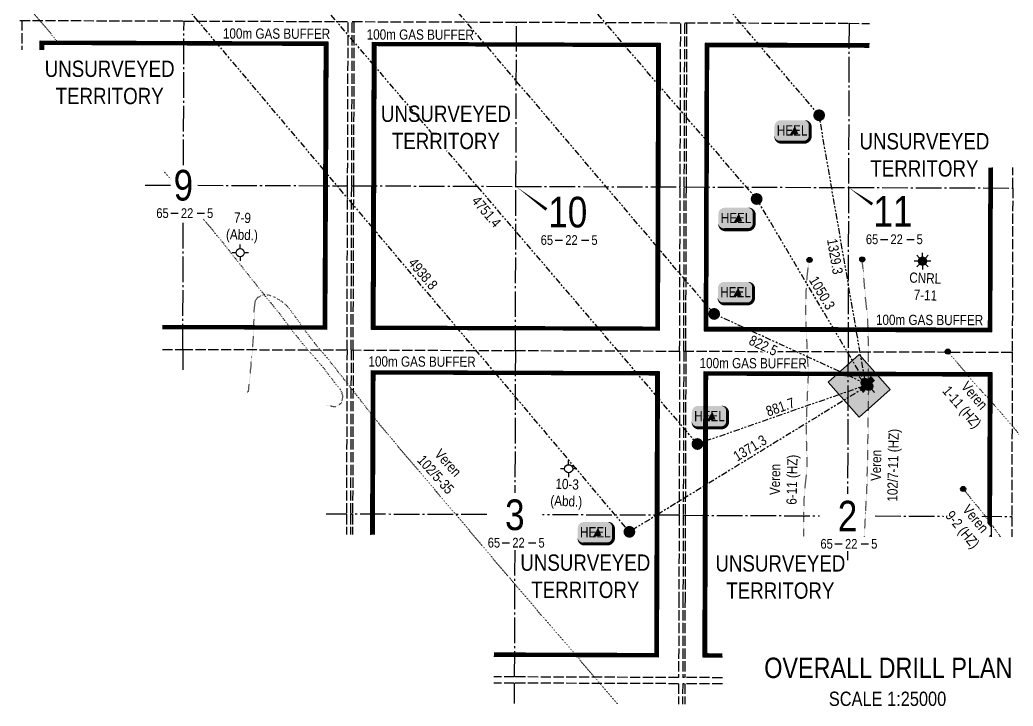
# Model space of a CAD drawing. Extents: x 481150 to 519818, y 6045091 to 6055068.
# Drawn here: x 490781 to 495644, y 6048976 to 6052337 of the extents above; entities that cross this region are included whole.
import ezdxf
from ezdxf.enums import TextEntityAlignment as Align

# ---------------------------------------------------------------- set-up
doc = ezdxf.new("R2010")
doc.units = 0
doc.header["$LTSCALE"] = 5
doc.header["$PDSIZE"] = 0.5
for name, pattern in [('foc-DOT', [1, 0.2, -0.8]), ('foc-DRILLPATH', [14.75, 6, -1.75, 1.75, -1.75, 1.75, -1.75]), ('foc-QUARTERLINE', [33, 25, -3, 2, -3]), ('foc-UNSURVEYED', [12.5, 10, -2.5])]:
    doc.linetypes.add(name, pattern=pattern)
for name, color, linetype in [('10', 1, 'Continuous'), ('9', 3, 'Continuous'), ('ABADATA-DRILL', 8, 'foc-DOT'), ('ABADATA-DRILL-T', 8, 'Continuous'), ('AS-DRILL-T', 8, 'Continuous'), ('AS-TARGET-GAS', 182, 'Continuous'), ('AS-TARGET-GAS-H', 181, 'Continuous'), ('C-WS-S', 8, 'Continuous'), ('DETAIL-T', 7, 'Continuous'), ('DRILL-T', 8, 'Continuous'), ('L-BD', 7, 'Continuous'), ('L-MON', 1, 'Continuous'), ('L-QSEC', 8, 'foc-QUARTERLINE'), ('L-SECLBL', 7, 'Continuous'), ('L-UNS-T', 3, 'Continuous'), ('L-USEC', 7, 'foc-UNSURVEYED'), ('P-PDRILLPATH', 12, 'foc-DRILLPATH'), ('P-PROPOSED', 10, 'Continuous'), ('P-PROPOSED-H', 21, 'Continuous')]:
    doc.layers.add(name, color=color, linetype=linetype)
doc.styles.add('80', font='ARIALN.TTF', dxfattribs={"height": 10})
doc.styles.add('80CG', font='ARIALN.TTF', dxfattribs={"height": 10})
doc.styles.add('80L', font='ARIALN.TTF', dxfattribs={"height": 10})
doc.styles.add('SIMPLEX', font='ARIALN.TTF')

# ---------------------------------------------------------------- blocks, each defined once
blk = doc.blocks.new('L-SECLBL')
at = {"layer": '9', "color": 7}
for p, q in [((-5.08, -27.83), (-12.29, -27.83)), ((20.7, -27.83), (13.5, -27.83))]:
    blk.add_line(p, q, dxfattribs=at)
at = {"layer": '10', "color": 2, "style": 'SIMPLEX'}
blk.add_attdef('SEC', text='', height=30, dxfattribs=at).set_placement((0, 0), align=Align.MIDDLE)
at = {"layer": '10', "color": 5, "style": '80L'}
blk.add_attdef('TWP', text='', height=9.5, dxfattribs=at).set_placement((-14.43, -27.37), align=Align.MIDDLE_RIGHT)
blk.add_attdef('RGE', text='', height=9.5, dxfattribs=at).set_placement((3.62, -27.37), align=Align.MIDDLE_CENTER)
blk.add_attdef('MER', text='', height=9.5, dxfattribs=at).set_placement((23.17, -27.37), align=Align.MIDDLE_LEFT)
blk = doc.blocks.new('BH-Existing')
at = {"layer": 'AS-DRILL-T'}
h = blk.add_hatch(color=256, dxfattribs=at)
h.dxf.hatch_style = 1
edge = h.paths.add_edge_path()
edge.add_arc((0, 0), 0.5, 0, 360)
blk.add_circle((0, 0), 0.5, dxfattribs=at)
blk = doc.blocks.new('GABD')
for p, q in [((-0.81, 0), (-1.62, 0)), ((0, 0.81), (0, 1.62)), ((1.62, 0), (0.81, 0)), ((0, -0.81), (0, -1.62))]:
    blk.add_line(p, q)
blk.add_circle((0, 0), 0.8)
blk = doc.blocks.new('GAS')
h = blk.add_hatch(color=255)
h.dxf.hatch_style = 1
edge = h.paths.add_edge_path()
edge.add_arc((0, 0), 0.9, 0, 360)
for p, q in [((-0.81, 0), (-1.62, 0)), ((-0.57, 0.57), (-1.14, 1.14)), ((0, 0.81), (0, 1.62)), ((0.57, 0.57), (1.14, 1.14)), ((1.62, 0), (0.81, 0)), ((-0.57, -0.57), (-1.14, -1.14)), ((0, -0.81), (0, -1.62)), ((1.14, -1.14), (0.57, -0.57))]:
    blk.add_line(p, q)
blk.add_circle((0, 0), 0.8)
blk = doc.blocks.new('WC')
at = {"layer": 'L-MON'}
h = blk.add_hatch(color=255, dxfattribs=at)
h.dxf.hatch_style = 1
edge = h.paths.add_edge_path()
edge.add_arc((0, 0), 0.9, 0, 360)
at = {"layer": 'L-MON', "color": 240, "flags": 128}
for points in [[(-0.62, 0.5), (-1.23, 1.12)], [(0.52, 0.61), (1.13, 1.21)], [(-1.18, -1.18), (-0.56, -0.57)], [(1.16, -1.18), (0.56, -0.57)]]:
    blk.add_lwpolyline(points, dxfattribs=at)
at = {"layer": 'L-MON', "color": 240}
for radius in [0.8, 0.373]:
    blk.add_circle((0, 0), radius, dxfattribs=at)
blk = doc.blocks.new('*U388')
h = blk.add_hatch(color=254)
edge = h.paths.add_edge_path()
edge.add_line((-11.5, -11.5), (11.5, -11.5))
edge.add_arc((11.5, -5.5), 6, 270, 360)
edge.add_line((17.5, -5.5), (17.5, 4))
edge.add_arc((11.5, 4), 6, 0, 90)
edge.add_line((11.5, 10), (-11.5, 10))
edge.add_arc((-11.5, 4), 6, 90, 180)
edge.add_line((-17.5, 4), (-17.5, -5.5))
edge.add_arc((-11.5, -5.5), 6, 180, 270)
at = {"color": 1, "flags": 128}
blk.add_lwpolyline([(-11.5, -11.5, 3, 3, 0), (11.5, -11.5, 3, 3, 0.414214), (17.5, -5.5, 3, 3, 0), (17.5, 4, 3, 0, 0.414214), (11.5, 10, 0, 0, 0), (-11.5, 10, 0, 0, 0.414214), (-17.5, 4, 0, 0, 0), (-17.5, -5.5, 0, 3, 0.414214)], format="xyseb", close=True, dxfattribs=at)
blk.add_lwpolyline([(5.78, -3.39, 0, 10, 0), (0, 0, 5, 5, 0)], format="xyseb", dxfattribs=at)
at = {"color": 1, "style": '80'}
blk.add_attdef('ENTER_TEXT_001', (-35.99, -5), '', height=10, dxfattribs=at)
blk = doc.blocks.new('*U389')
h = blk.add_hatch(color=254)
edge = h.paths.add_edge_path()
edge.add_line((-11.5, -11.5), (11.5, -11.5))
edge.add_arc((11.5, -5.5), 6, 270, 360)
edge.add_line((17.5, -5.5), (17.5, 4))
edge.add_arc((11.5, 4), 6, 0, 90)
edge.add_line((11.5, 10), (-11.5, 10))
edge.add_arc((-11.5, 4), 6, 90, 180)
edge.add_line((-17.5, 4), (-17.5, -5.5))
edge.add_arc((-11.5, -5.5), 6, 180, 270)
at = {"color": 1, "flags": 128}
blk.add_lwpolyline([(-11.5, -11.5, 3, 3, 0), (11.5, -11.5, 3, 3, 0.414214), (17.5, -5.5, 3, 3, 0), (17.5, 4, 3, 0, 0.414214), (11.5, 10, 0, 0, 0), (-11.5, 10, 0, 0, 0.414214), (-17.5, 4, 0, 0, 0), (-17.5, -5.5, 0, 3, 0.414214)], format="xyseb", close=True, dxfattribs=at)
blk.add_lwpolyline([(5.78, -3.39, 0, 10, 0), (0, 0, 5, 5, 0)], format="xyseb", dxfattribs=at)
at = {"color": 1, "style": '80'}
blk.add_attdef('ENTER_TEXT_001', (-35.99, -5), '', height=10, dxfattribs=at)
blk = doc.blocks.new('*U390')
h = blk.add_hatch(color=254)
edge = h.paths.add_edge_path()
edge.add_line((-11.5, -11.5), (11.5, -11.5))
edge.add_arc((11.5, -5.5), 6, 270, 360)
edge.add_line((17.5, -5.5), (17.5, 4))
edge.add_arc((11.5, 4), 6, 0, 90)
edge.add_line((11.5, 10), (-11.5, 10))
edge.add_arc((-11.5, 4), 6, 90, 180)
edge.add_line((-17.5, 4), (-17.5, -5.5))
edge.add_arc((-11.5, -5.5), 6, 180, 270)
at = {"color": 1, "flags": 128}
blk.add_lwpolyline([(-11.5, -11.5, 3, 3, 0), (11.5, -11.5, 3, 3, 0.414214), (17.5, -5.5, 3, 3, 0), (17.5, 4, 3, 0, 0.414214), (11.5, 10, 0, 0, 0), (-11.5, 10, 0, 0, 0.414214), (-17.5, 4, 0, 0, 0), (-17.5, -5.5, 0, 3, 0.414214)], format="xyseb", close=True, dxfattribs=at)
blk.add_lwpolyline([(5.78, -3.39, 0, 10, 0), (0, 0, 5, 5, 0)], format="xyseb", dxfattribs=at)
at = {"color": 1, "style": '80'}
blk.add_attdef('ENTER_TEXT_001', (-35.99, -5), '', height=10, dxfattribs=at)
blk = doc.blocks.new('*U391')
h = blk.add_hatch(color=254)
edge = h.paths.add_edge_path()
edge.add_line((-11.5, -11.5), (11.5, -11.5))
edge.add_arc((11.5, -5.5), 6, 270, 360)
edge.add_line((17.5, -5.5), (17.5, 4))
edge.add_arc((11.5, 4), 6, 0, 90)
edge.add_line((11.5, 10), (-11.5, 10))
edge.add_arc((-11.5, 4), 6, 90, 180)
edge.add_line((-17.5, 4), (-17.5, -5.5))
edge.add_arc((-11.5, -5.5), 6, 180, 270)
at = {"color": 1, "flags": 128}
blk.add_lwpolyline([(-11.5, -11.5, 3, 3, 0), (11.5, -11.5, 3, 3, 0.414214), (17.5, -5.5, 3, 3, 0), (17.5, 4, 3, 0, 0.414214), (11.5, 10, 0, 0, 0), (-11.5, 10, 0, 0, 0.414214), (-17.5, 4, 0, 0, 0), (-17.5, -5.5, 0, 3, 0.414214)], format="xyseb", close=True, dxfattribs=at)
blk.add_lwpolyline([(5.78, -3.39, 0, 10, 0), (0, 0, 5, 5, 0)], format="xyseb", dxfattribs=at)
at = {"color": 1, "style": '80'}
blk.add_attdef('ENTER_TEXT_001', (-35.99, -5), '', height=10, dxfattribs=at)
blk = doc.blocks.new('*U392')
h = blk.add_hatch(color=254)
edge = h.paths.add_edge_path()
edge.add_line((-11.5, -11.5), (11.5, -11.5))
edge.add_arc((11.5, -5.5), 6, 270, 360)
edge.add_line((17.5, -5.5), (17.5, 4))
edge.add_arc((11.5, 4), 6, 0, 90)
edge.add_line((11.5, 10), (-11.5, 10))
edge.add_arc((-11.5, 4), 6, 90, 180)
edge.add_line((-17.5, 4), (-17.5, -5.5))
edge.add_arc((-11.5, -5.5), 6, 180, 270)
at = {"color": 1, "flags": 128}
blk.add_lwpolyline([(-11.5, -11.5, 3, 3, 0), (11.5, -11.5, 3, 3, 0.414214), (17.5, -5.5, 3, 3, 0), (17.5, 4, 3, 0, 0.414214), (11.5, 10, 0, 0, 0), (-11.5, 10, 0, 0, 0.414214), (-17.5, 4, 0, 0, 0), (-17.5, -5.5, 0, 3, 0.414214)], format="xyseb", close=True, dxfattribs=at)
blk.add_lwpolyline([(5.78, -3.39, 0, 10, 0), (0, 0, 5, 5, 0)], format="xyseb", dxfattribs=at)
at = {"color": 1, "style": '80'}
blk.add_attdef('ENTER_TEXT_001', (-35.99, -5), '', height=10, dxfattribs=at)
blk = doc.blocks.new('plbh')
at = {"layer": 'L-MON'}
h = blk.add_hatch(color=255, dxfattribs=at)
h.dxf.hatch_style = 1
edge = h.paths.add_edge_path()
edge.add_arc((0, 0), 1.16, 0, 360)
h = blk.add_hatch(color=256, dxfattribs=at)
h.dxf.hatch_style = 1
h.paths.add_polyline_path([(-0.96, 0, 1), (0.96, 0, 1)])
h.paths.add_polyline_path([(0.91, 0, -1), (-0.91, 0, -1)], flags=16)
h.paths.add_polyline_path([(0.45, 0, -1), (-0.45, 0, -1)], flags=0)
h = blk.add_hatch(color=256, dxfattribs=at)
h.dxf.hatch_style = 1
h.paths.add_polyline_path([(-0.45, 0, 1), (0.45, 0, 1)])
h.paths.add_polyline_path([(0.4, 0, -1), (-0.4, 0, -1)], flags=16)
at = {"layer": 'L-MON', "color": 240}
for radius in [0.96, 0.91, 0.45, 0.4]:
    blk.add_circle((0, 0), radius, dxfattribs=at)

msp = doc.modelspace()

# ---------------------------------------------------------------- hatches: boundary and pattern name
at = {"layer": 'P-PROPOSED-H'}
h = msp.add_hatch(color=256, dxfattribs=at)
h.dxf.hatch_style = 1
h.paths.add_polyline_path([(494890.204, 6050391.775), (495042.293, 6050526.179), (494890.556, 6050697.881), (494738.467, 6050563.478)])

# ---------------------------------------------------------------- linework, layer by layer
at = {"layer": 'ABADATA-DRILL', "flags": 128}
for points in [[(490961.912, 6052233.991), (490949.77, 6052249.172), (490932.55, 6052270.676), (490915.088, 6052291.94), (490896.995, 6052312.738), (490878.882, 6052333.495), (490860.939, 6052354.391), (490843.057, 6052375.368), (490825.585, 6052396.673), (490807.944, 6052417.898), (490790.262, 6052439.024), (490772.981, 6052460.508), (490755.701, 6052481.952), (490737.929, 6052503.018), (490719.574, 6052523.536), (490701, 6052543.835), (490682.646, 6052564.413), (490664.562, 6052585.17), (490516.14, 6052755.259)], [(491520.819, 6051556.62), (491510.004, 6051568.502), (491491.97, 6051589.329), (491482.264, 6051600.425)], [(492282.048, 6050448.144), (492286.309, 6050447.689), (492291.447, 6050447.139), (492296.495, 6050446.621), (492301.214, 6050446.173), (492305.502, 6050445.797), (492310.02, 6050445.031), (492315.075, 6050443.752), (492320.963, 6050443.23), (492328.378, 6050444.483), (492336.839, 6050447.491), (492345.216, 6050452.2), (492352.341, 6050458.954), (492357.714, 6050467.874), (492361.163, 6050478.221), (492362.453, 6050489.207), (492361.505, 6050500.52), (492358.368, 6050512.162), (492352.83, 6050523.503), (492345.248, 6050533.821), (492336.874, 6050543.582), (492328.85, 6050553.332), (492317.474, 6050567.684), (492310.745, 6050576.229), (492303.341, 6050585.896), (492294.565, 6050597.899), (492284.416, 6050611.707), (492273.091, 6050626.389), (492260.758, 6050641.805), (492247.268, 6050658.145), (492232.492, 6050675.409), (492216.429, 6050693.609), (492199.489, 6050712.572), (492182.313, 6050732.426), (492165.189, 6050753.059), (492148.137, 6050774.203), (492130.936, 6050795.456), (492113.845, 6050817), (492097.256, 6050838.972), (492080.878, 6050861.152), (492064.46, 6050883.303), (492047.53, 6050904.956), (492030.219, 6050926.34), (492013.059, 6050947.874), (491995.708, 6050969.309), (491978.287, 6050990.663), (491961.047, 6051012.137), (491943.756, 6051033.611), (491926.375, 6051055.036), (491909.285, 6051076.619), (491892.195, 6051098.283), (491875.075, 6051119.876), (491857.995, 6051141.43), (491840.955, 6051163.123), (491823.815, 6051184.687), (491789.624, 6051227.884), (491772.554, 6051249.507), (491755.284, 6051270.991), (491737.632, 6051292.177), (491702.178, 6051334.298), (491677.643, 6051364.209)], [(494619.656, 6049808.634), (494619.456, 6049824.655), (494619.434, 6049853.795), (494619.62, 6049882.425), (494620.026, 6049911.354), (494620.464, 6049940.332), (494621.011, 6049969.301), (494622.236, 6049997.897), (494624.074, 6050027.172), (494626.8, 6050055.814), (494630.137, 6050084.494), (494633.042, 6050113.036), (494635.259, 6050141.749), (494635.906, 6050170.937), (494635.343, 6050199.699), (494634.625, 6050227.191), (494634.067, 6050251.163), (494633.294, 6050280.066), (494633.001, 6050309.037), (494633.088, 6050337.847), (494633.215, 6050367.066), (494633.834, 6050396.605), (494634.769, 6050424.922), (494635.945, 6050453.619), (494637.072, 6050482.425), (494638.189, 6050511.272), (494639.434, 6050539.839), (494640.941, 6050568.674), (494642.088, 6050597.471), (494641.804, 6050626.352), (494639.891, 6050655.268), (494637.697, 6050683.964), (494636.314, 6050712.789), (494635.511, 6050741.831), (494634.947, 6050770.393), (494633.395, 6050799.688), (494631.522, 6050828.674), (494630.33, 6050857.898), (494629.805, 6050886.299), (494629.733, 6050915.43), (494629.879, 6050944.239), (494630.366, 6050973.118), (494631.164, 6051002.246), (494632.68, 6051030.981), (494634.646, 6051059.816), (494637.213, 6051088.658), (494640.6, 6051117.468), (494644.896, 6051146.105), (494647.581, 6051161.207)], [(494917.035, 6049807.623), (494918.257, 6049835.011), (494919.523, 6049863.697), (494920.9, 6049892.593), (494922.388, 6049921.789), (494923.735, 6049950.745), (494925.152, 6049979.661), (494926.898, 6050008.316), (494928.373, 6050036.911), (494929.181, 6050065.909), (494929.926, 6050094.167), (494930.845, 6050123.884), (494931.721, 6050152.732), (494932.621, 6050182.419), (494933.094, 6050210.248), (494933.152, 6050239.548), (494933.428, 6050268.007), (494934.216, 6050297.275), (494934.984, 6050326.623), (494935.24, 6050355.332), (494935.366, 6050383.792), (494935.883, 6050412.891), (494936.51, 6050441.909), (494936.797, 6050470.898), (494937.064, 6050499.738), (494937.22, 6050528.577), (494937.057, 6050557.258), (494937.074, 6050586.418), (494937.021, 6050615.268), (494936.877, 6050643.999), (494937.014, 6050672.949), (494936.832, 6050702.099), (494936.448, 6050730.881), (494935.886, 6050760.052), (494935.262, 6050788.765), (494934.599, 6050817.677), (494933.536, 6050846.57), (494932.113, 6050875.434), (494929.749, 6050904.272), (494926.434, 6050932.622), (494923.281, 6050961.501), (494920.798, 6050990.399), (494918.354, 6051019.017), (494915.941, 6051047.894), (494913.668, 6051076.861), (494911.163, 6051105.319), (494908.389, 6051134.047), (494907.13, 6051147.561), (494905.61, 6051164.156)], [(491895.903, 6050514.668), (491895.903, 6050514.668), (491895.903, 6050514.668), (491895.933, 6050514.678), (491896.034, 6050514.728), (491896.184, 6050514.767), (491896.314, 6050514.797), (491896.424, 6050514.836), (491896.484, 6050514.926), (491896.575, 6050515.046), (491896.725, 6050515.205), (491896.926, 6050515.394), (491897.177, 6050515.584), (491897.467, 6050515.742), (491897.758, 6050515.891), (491898.049, 6050516.09), (491898.37, 6050516.319), (491898.69, 6050516.578), (491899.012, 6050516.887), (491899.363, 6050517.205), (491899.714, 6050517.504), (491900.045, 6050517.743), (491900.265, 6050517.902), (491900.406, 6050518.002), (491900.508, 6050518.481), (491900.633, 6050519.931), (491900.922, 6050522.42), (491901.405, 6050525.848), (491902.011, 6050530.166), (491902.509, 6050535.104), (491902.9, 6050540.742), (491903.251, 6050546.511), (491903.432, 6050552.211), (491903.695, 6050558.23), (491904.237, 6050564.268), (491905.03, 6050570.395), (491905.974, 6050576.991), (491906.868, 6050583.568), (491907.831, 6050589.674), (491908.714, 6050595.861), (491909.378, 6050602.299), (491909.972, 6050608.967), (491910.476, 6050615.415), (491911.019, 6050621.583), (491911.802, 6050627.79), (491912.595, 6050633.957), (491913.358, 6050640.184), (491914.132, 6050646.602), (491914.427, 6050653.401), (491914.271, 6050659.971), (491914.024, 6050666.032), (491913.917, 6050672.343), (491914.582, 6050679.04), (491916.088, 6050686.035), (491917.872, 6050692.728), (491919.516, 6050699.102), (491921.086, 6050712.466), (491921.18, 6050719.186), (491921.247, 6050726.336), (491921.275, 6050733.966), (491921.602, 6050741.345), (491922.358, 6050748.352), (491923.163, 6050754.929), (491923.775, 6050761.007), (491924.097, 6050766.806), (491924.533, 6050779.394), (491924.898, 6050786.173), (491925.334, 6050793.011), (491925.72, 6050800.19), (491926.228, 6050807.768), (491926.776, 6050815.376), (491927.074, 6050822.855), (491927.04, 6050829.875), (491926.684, 6050836.307), (491926.763, 6050849.486), (491927.269, 6050856.525), (491927.685, 6050863.763), (491928.042, 6050871.032), (491928.461, 6050881.4), (491928.764, 6050893.159), (491928.862, 6050900.679), (491928.84, 6050908.219), (491929.097, 6050915.488), (491929.398, 6050918.447), (491930.184, 6050925.584), (491930.89, 6050932.552), (491931.565, 6050939.169), (491932.257, 6050945.357), (491932.898, 6050951.024), (491933.538, 6050956.372), (491934.959, 6050961.897), (491937.97, 6050967.716), (491942.733, 6050973.848), (491949.295, 6050979.894), (491957.514, 6050985.023), (491966.548, 6050988.59), (491976.044, 6050990.395), (491986.276, 6050990.727), (491996.982, 6050989.847), (492007.684, 6050987.628), (492018.331, 6050984.028), (492032.238, 6050977.707), (492042.846, 6050971.757), (492053.91, 6050964.676), (492064.232, 6050957.248), (492073.604, 6050949.543), (492079.535, 6050944.371), (492088.395, 6050936.338), (492093.246, 6050931.3), (492103.837, 6050917.901), (492114.711, 6050902.901), (492125.776, 6050888.09), (492137.538, 6050872.336), (492150.153, 6050854.719), (492163.541, 6050835.329), (492178.075, 6050814.685), (492193.946, 6050793.406), (492210.527, 6050771.975), (492227.528, 6050750.602), (492244.75, 6050729.368), (492262.372, 6050708.472), (492280.046, 6050687.657), (492297.577, 6050666.532), (492314.838, 6050645.038), (492331.768, 6050623.365), (492348.828, 6050601.771), (492366.029, 6050580.277), (492383.058, 6050558.584), (492399.958, 6050536.812), (492416.988, 6050515.168), (492434.088, 6050493.545), (492451.138, 6050471.872), (492467.977, 6050450.079), (492484.806, 6050428.206), (492501.656, 6050406.404), (492518.636, 6050384.781), (492536.277, 6050363.565), (492554.21, 6050342.659), (492571.832, 6050321.483), (492589.353, 6050300.228), (492607.035, 6050279.093), (492624.627, 6050257.867), (492642.308, 6050236.712), (492660.241, 6050215.835), (492678.204, 6050194.958), (492696.166, 6050174.032), (492714.099, 6050153.045), (492731.901, 6050131.989), (492749.653, 6050110.943), (492767.475, 6050089.917), (492785.187, 6050068.841), (492802.949, 6050047.775), (492820.681, 6050026.679), (492838.263, 6050005.434), (492855.794, 6049984.209), (492873.537, 6049963.193), (492891.539, 6049942.336), (492909.593, 6049921.579), (492927.605, 6049900.662), (492945.548, 6049879.765), (492963.39, 6049858.789), (492981.012, 6049837.604), (492998.804, 6049816.498), (493016.636, 6049795.521), (493052.321, 6049753.499), (493070.183, 6049732.473), (493087.734, 6049711.177), (493105.155, 6049689.843), (493122.877, 6049668.777), (493149.386, 6049638.568), (493177.467, 6049606.534), (493195.219, 6049585.418), (493212.801, 6049564.263), (493230.493, 6049543.127), (493248.235, 6049522.061), (493266.087, 6049501.125), (493284.01, 6049480.208), (493301.792, 6049459.172), (493319.554, 6049438.096), (493337.657, 6049417.319), (493355.901, 6049396.671), (493373.894, 6049375.804), (493391.947, 6049355.027), (493409.89, 6049334.181), (493427.903, 6049313.344), (493445.945, 6049292.487), (493463.888, 6049271.58), (493481.911, 6049250.793), (493499.784, 6049229.807), (493517.536, 6049208.741), (493535.207, 6049187.605), (493552.98, 6049166.539), (493570.952, 6049145.653), (493588.844, 6049124.626), (493606.667, 6049103.63), (493624.69, 6049082.763), (493642.713, 6049061.936), (493660.615, 6049040.989), (493678.417, 6049019.983), (493696.15, 6048998.948), (493706.033, 6048987.264)], [(495738.67, 6050230.238), (495731.911, 6050238.402), (495713.503, 6050260.446), (495695.085, 6050282.49), (495676.737, 6050304.494), (495658.589, 6050326.327), (495640.312, 6050348.5), (495621.704, 6050370.415), (495603.126, 6050392.429), (495584.809, 6050414.732), (495565.559, 6050435.868), (495546.029, 6050457.005), (495527.661, 6050478.678), (495488.62, 6050520.691), (495468.91, 6050541.488), (495450.271, 6050563.092), (495431.853, 6050584.996), (495413.565, 6050607.03), (495394.947, 6050628.874), (495376.359, 6050650.788), (495358.231, 6050672.931), (495341.14, 6050693.202), (495324.066, 6050712.813)]]:
    msp.add_lwpolyline(points, dxfattribs=at)
at = {"layer": 'ABADATA-DRILL'}
for p in [(494647.584, 6051161.258), (494905.637, 6051164.138)]:
    msp.add_point(p, dxfattribs=at)
at = {"layer": 'AS-TARGET-GAS', "flags": 128}
for points in [[(490880.627, 6052190.481), (490880.8, 6052234.274), (492288.368, 6052229.353), (492283.371, 6050820.763), (491479.332, 6050823.581)], [(494940.446, 6052220.252), (494136.616, 6052223.007), (494132.074, 6050814.442), (495540.415, 6050809.64), (495542.714, 6051613.813)], [(492499.825, 6049815.83), (492502.679, 6050620.091), (493911.414, 6050615.282), (493906.905, 6049216.384), (493102.381, 6049219.319)]]:
    msp.add_lwpolyline(points, dxfattribs=at)
msp.add_lwpolyline([(492508.386, 6052228.589), (493916.598, 6052223.761), (493912.058, 6050815.193), (492503.389, 6050820.003)], close=True, dxfattribs=at)
at = {"layer": 'AS-TARGET-GAS-H', "const_width": 19.991, "flags": 128}
for points in [[(490890.623, 6052190.442), (490890.756, 6052224.243), (492278.337, 6052219.392), (492273.411, 6050830.794), (491479.367, 6050833.577)], [(494940.412, 6052210.257), (494146.579, 6052212.977), (494142.102, 6050824.403), (495530.448, 6050819.67), (495532.719, 6051613.841)], [(492509.821, 6049815.795), (492512.639, 6050610.061), (493901.386, 6050605.321), (493896.941, 6049226.416), (493102.418, 6049229.315)], [(494221.365, 6049225.233), (494136.95, 6049225.541), (494141.393, 6050604.506), (495529.818, 6050599.769), (495527.546, 6049805.487)]]:
    msp.add_lwpolyline(points, dxfattribs=at)
msp.add_lwpolyline([(492518.346, 6052218.56), (493906.571, 6052213.799), (493902.095, 6050825.222), (492513.42, 6050829.964)], close=True, dxfattribs=at)
at = {"layer": 'L-QSEC'}
for p, q in [((491582.316, 6051625.911), (491584.958, 6052331.768)), ((493210.107, 6051521.886), (493212.83, 6052326.129)), ((494840.833, 6052320.55), (494838.387, 6051516.32)), ((491394.9, 6051528.177), (491519.376, 6051527.741)), ((491651.864, 6051527.278), (492385.825, 6051524.709)), ((492405.933, 6051524.637), (493210.107, 6051521.886)), ((493207.384, 6050717.638), (493210.107, 6051521.886)), ((493210.107, 6051521.886), (494014.282, 6051519.134)), ((494034.39, 6051519.069), (494838.387, 6051516.32)), ((494838.387, 6051516.32), (494835.94, 6050712.086)), ((494838.387, 6051516.32), (495642.383, 6051513.571)), ((491578.937, 6050723.276), (491581.31, 6051357.28)), ((491578.937, 6050723.276), (491578.563, 6050623.322)), ((493207.384, 6050717.638), (493205.028, 6050020.745)), ((494835.94, 6050712.086), (494833.885, 6050015.197)), ((492380.117, 6049916.208), (492280.162, 6049916.559)), ((493067.236, 6049913.865), (492400.225, 6049916.137)), ((494009.098, 6049910.658), (493339.925, 6049912.937)), ((494029.204, 6049910.59), (494696.219, 6049908.321)), ((494968.905, 6049907.394), (495637.782, 6049905.119)), ((493204.08, 6049740.235), (493201.98, 6049118.998)), ((494833.054, 6049734.685), (494832.926, 6049691.482)), ((493201.869, 6049088.832), (493201.533, 6048988.878))]:
    msp.add_line(p, q, dxfattribs=at)
at = {"layer": 'L-SECLBL', "flags": 128}
for points in [[(493210.107, 6051521.886, 0, 14.993, 0), (493359.254, 6051408.637, 14.993, 14.993, 0)], [(494838.387, 6051516.32, 0, 14.993, 0), (494954.778, 6051434.299, 14.993, 14.993, 0)]]:
    msp.add_lwpolyline(points, format="xyseb", dxfattribs=at)
at = {"layer": 'L-USEC'}
for p, q in [((490781.238, 6052334.578), (491584.958, 6052331.768)), ((490791.297, 6052334.529), (490790.731, 6052190.837)), ((490791.297, 6052334.543), (490791.297, 6052334.529)), ((491584.958, 6052331.768), (492388.911, 6052328.958)), ((492385.825, 6051524.709), (492388.678, 6052328.958)), ((492405.933, 6051524.637), (492408.786, 6052328.887)), ((492408.786, 6052328.887), (492408.786, 6052328.889)), ((492408.786, 6052328.888), (493212.829, 6052326.077)), ((492415.991, 6051524.602), (492418.844, 6052328.851)), ((492418.844, 6052328.851), (492418.844, 6052328.855)), ((493212.829, 6052326.077), (494016.875, 6052323.267)), ((494014.282, 6051519.134), (494016.875, 6052323.373)), ((494016.875, 6052323.373), (494016.875, 6052323.368)), ((494034.39, 6051519.069), (494036.983, 6052323.308)), ((494036.983, 6052323.196), (494840.833, 6052320.386)), ((494044.449, 6051519.037), (494047.042, 6052323.276)), ((494840.833, 6052320.386), (494940.788, 6052320.037)), ((495642.383, 6051513.571), (495642.67, 6051613.527)), ((492382.971, 6050720.458), (492385.825, 6051524.709)), ((492403.079, 6050720.387), (492405.933, 6051524.637)), ((492413.138, 6050720.351), (492415.991, 6051524.602)), ((494011.691, 6050714.896), (494014.282, 6051519.134)), ((494031.797, 6050714.831), (494034.39, 6051519.069)), ((494041.862, 6050714.799), (494044.449, 6051519.037)), ((495642.383, 6051513.571), (495640.084, 6050709.345)), ((491478.981, 6050723.626), (491578.937, 6050723.276)), ((491578.937, 6050723.276), (492382.971, 6050720.458)), ((492382.971, 6050720.458), (492380.117, 6049916.208)), ((492403.079, 6050720.387), (492400.225, 6049916.137)), ((492403.079, 6050720.389), (493207.384, 6050717.638)), ((492413.138, 6050720.351), (492410.284, 6049916.101)), ((493207.384, 6050717.638), (494011.691, 6050714.896)), ((494011.691, 6050714.896), (494009.098, 6049910.658)), ((494031.797, 6050714.831), (494029.204, 6049910.593)), ((494031.797, 6050714.828), (494835.94, 6050712.086)), ((494041.862, 6050714.799), (494039.269, 6049910.561)), ((494835.94, 6050712.086), (495640.084, 6050709.345)), ((495640.084, 6050709.345), (495637.782, 6049905.119)), ((492380.117, 6049916.208), (492379.763, 6049816.254)), ((492400.225, 6049916.137), (492399.87, 6049816.185)), ((492410.284, 6049916.101), (492409.929, 6049816.151)), ((494009.098, 6049910.658), (494007.802, 6049508.325)), ((494029.204, 6049910.593), (494027.91, 6049508.26)), ((494039.265, 6049910.561), (494037.969, 6049508.228)), ((495637.782, 6049905.119), (495637.496, 6049805.173)), ((494007.802, 6049508.325), (494006.537, 6049116.065)), ((494027.91, 6049508.26), (494026.645, 6049115.991)), ((494037.969, 6049508.228), (494036.704, 6049115.955)), ((493201.869, 6049088.832), (493101.914, 6049089.198)), ((493201.98, 6049118.998), (493102.017, 6049119.364)), ((494006.44, 6049085.898), (493201.869, 6049088.832)), ((494006.537, 6049116.065), (493201.979, 6049118.998)), ((494006.44, 6049085.898), (494006.117, 6048985.945)), ((494026.548, 6049085.833), (494026.225, 6048985.871)), ((494220.862, 6049085.116), (494026.548, 6049085.825)), ((494220.964, 6049115.283), (494026.645, 6049115.991)), ((494036.607, 6049085.801), (494036.283, 6048985.835))]:
    msp.add_line(p, q, dxfattribs=at)
at = {"layer": 'P-PDRILLPATH', "flags": 128}
for points in [[(494921.02, 6050560.926), (494694.677, 6051870.076), (492244.601, 6054747.016)], [(494924.276, 6050557.241), (494388.663, 6051460.018), (491755.586, 6054523.973)], [(494927.532, 6050553.557), (494180.652, 6050896.961), (491383.575, 6054191.929)], [(494930.788, 6050549.872), (494098.646, 6050259.914), (491015.564, 6053871.888)], [(494934.045, 6050546.187), (493765.629, 6049829.843), (490581.553, 6053601.848)]]:
    msp.add_lwpolyline(points, dxfattribs=at)
at = {"layer": 'P-PROPOSED', "flags": 128}
msp.add_lwpolyline([(494890.204, 6050391.775), (495042.293, 6050526.179), (494890.556, 6050697.881), (494738.467, 6050563.478)], close=True, dxfattribs=at)

# ---------------------------------------------------------------- block references
at = {"layer": 'AS-DRILL-T', "xscale": 24.98889499999998, "yscale": 24.98889499999998, "zscale": 24.98889499999998}
for p in [(494647.584, 6051161.258), (494905.637, 6051164.138), (495324.066, 6050712.813), (495399.77, 6050039.744)]:
    msp.add_blockref('BH-Existing', p, dxfattribs=at)
at = {"layer": 'C-WS-S', "xscale": 24.98889499999998, "yscale": 24.98889499999998, "zscale": 24.98889499999998}
msp.add_blockref('GAS', (495200.666, 6051155.572), dxfattribs=at)
at = {"layer": 'DRILL-T', "xscale": 24.98889499999998, "yscale": 24.98889499999998, "zscale": 24.98889499999998}
for p in [(491860.126, 6051197.015), (493468.197, 6050138.688)]:
    msp.add_blockref('GABD', p, dxfattribs=at)
at = {"layer": 'L-BD', "linetype": 'Continuous'}
ref = msp.add_blockref('*U392', (494563.446, 6051795.66), dxfattribs=dict(at, xscale=4.997778999999992, yscale=4.997778999999992, zscale=4.997778999999992))
ref.add_attrib('ENTER_TEXT_001', 'HEEL', (494487.559, 6051770.671), dxfattribs={"layer": '0', "color": 1, "height": 49.9778, "style": '80'})
ref = msp.add_blockref('*U391', (494288.915, 6051367.15), dxfattribs=dict(at, xscale=4.997778999999992, yscale=4.997778999999992, zscale=4.997778999999992))
ref.add_attrib('ENTER_TEXT_001', 'HEEL', (494213.028, 6051342.161), dxfattribs={"layer": '0', "color": 1, "height": 49.9778, "style": '80'})
ref = msp.add_blockref('*U390', (494286.129, 6051003.548), dxfattribs=dict(at, xscale=4.997778999999992, yscale=4.997778999999992, zscale=4.997778999999992))
ref.add_attrib('ENTER_TEXT_001', 'HEEL', (494210.242, 6050978.559), dxfattribs={"layer": '0', "color": 1, "height": 49.9778, "style": '80'})
ref = msp.add_blockref('*U389', (494158.675, 6050396.716), dxfattribs=dict(at, xscale=4.997778999999992, yscale=4.997778999999992, zscale=4.997778999999992))
ref.add_attrib('ENTER_TEXT_001', 'HEEL', (494082.788, 6050371.727), dxfattribs={"layer": '0', "color": 1, "height": 49.9778, "style": '80'})
ref = msp.add_blockref('*U388', (493599.972, 6049827.879), dxfattribs=dict(at, xscale=4.997778999999992, yscale=4.997778999999992, zscale=4.997778999999992))
ref.add_attrib('ENTER_TEXT_001', 'HEEL', (493524.085, 6049802.89), dxfattribs={"layer": '0', "color": 1, "height": 49.9778, "style": '80'})
at = {"layer": 'L-MON', "xscale": 24.98889499999998, "yscale": 24.98889499999998, "zscale": 24.98889499999998}
for p in [(494694.677, 6051870.076), (494388.663, 6051460.018), (494180.652, 6050896.961), (494098.646, 6050259.914), (493765.629, 6049829.843)]:
    msp.add_blockref('plbh', p, dxfattribs=at)
at = {"layer": 'L-MON', "color": 6, "xscale": 24.98889499999998, "yscale": 24.98889499999998, "zscale": 24.98889499999998}
for p in [(494921.02, 6050560.926), (494924.276, 6050557.241), (494927.532, 6050553.557), (494930.788, 6050549.872), (494934.045, 6050546.187), (494937.301, 6050542.502)]:
    msp.add_blockref('WC', p, dxfattribs=at)
at = {"layer": 'L-SECLBL', "xscale": 4.997778999999992, "yscale": 4.997778999999992, "zscale": 4.997778999999992}
for p, values in [((491581.947, 6051527.522), {'SEC': '9', 'TWP': '65', 'RGE': '22', 'MER': '5'}), ((493463.92, 6051395.79), {'SEC': '10', 'TWP': '65', 'RGE': '22', 'MER': '5'}), ((495055.999, 6051399.607), {'SEC': '11', 'TWP': '65', 'RGE': '22', 'MER': '5'}), ((493204.665, 6049913.397), {'SEC': '3', 'TWP': '65', 'RGE': '22', 'MER': '5'}), ((494833.568, 6049907.854), {'SEC': '2', 'TWP': '65', 'RGE': '22', 'MER': '5'})]:
    msp.add_blockref('L-SECLBL', p, dxfattribs=at).add_auto_attribs(values)

# ---------------------------------------------------------------- texts
at = {"layer": 'ABADATA-DRILL-T', "char_height": 49.97779, "attachment_point": 1, "style": '80L'}
for s, width, insert, rotation in [('\\pi46.733;Veren\\P\\pi3.3181;1-11 (HZ)', 241.93409, (495393.718, 6050607.221), 310.785434), ('\\pi102.46;Veren\\P\\pi3.3181;102/7-11 (HZ)', 353.37843, (494944.253, 6049976.781), 88.800008), ('\\pi46.733;Veren\\P\\pi1.2726;6-11 (HZ)', 241.93409, (494450.891, 6049963.657), 88.800008)]:
    msp.add_mtext_dynamic_manual_height_columns(s, width=width, gutter_width=50, heights=[0], dxfattribs=dict(at, insert=insert, rotation=rotation))
at = {"layer": 'AS-TARGET-GAS', "char_height": 49.97779, "attachment_point": 1, "rotation": 359.800544, "style": '80L'}
for insert in [(491775.542, 6052295.744), (492479.339, 6052291.024), (494972.946, 6050893.446), (492488.232, 6050689.52), (494109.307, 6050681.498)]:
    msp.add_mtext_dynamic_manual_height_columns('100m GAS BUFFER', width=524.65293, gutter_width=189.916, heights=[0], dxfattribs=dict(at, insert=insert))
at = {"layer": 'DETAIL-T', "color": 3, "insert": (494422.349, 6049213.604), "char_height": 99.95558, "width": 1206.87567, "attachment_point": 1, "style": '80CG'}
msp.add_mtext('\\pi3.3975;OVERALL DRILL PLAN\\P\\pi319.82;{\\H0.7x;SCALE 1:25000}', dxfattribs=at)
at = {"layer": 'DRILL-T', "char_height": 49.97779, "attachment_point": 1, "style": '80L'}
for s, width, insert, rotation in [('\\pi-23.47;7-9\\P\\pi-59.197;(Abd.)', 30.58436, (491854.299, 6051393.963), 357.723606), ('\\pi-60.169;CNRL\\P\\pi-35.384;7-11', 30.58436, (495197.396, 6051098.29), 357.723606), ('\\pi37.836;Veren\\P\\pi3.3181;102/5-35', 224.13846, (492819.949, 6050269.486), 312.107742), ('\\pi-37.566;10-3\\P\\pi-59.197;(Abd.)', 30.58436, (493442.253, 6050089.267), 357.723606)]:
    msp.add_mtext_dynamic_manual_height_columns(s, width=width, gutter_width=49.978, heights=[0], dxfattribs=dict(at, insert=insert, rotation=rotation))
at = {"layer": 'L-BD', "linetype": 'Continuous', "style": '80L'}
for s, rotation, p in [('4751.4', 310.4832, (493065.59, 6051397.787)), ('1329.3', 279.809, (494772.288, 6051178.518)), ('1050.3', 300.6804, (494709.267, 6051000.092)), ('881.7', 19.2108, (494504.58, 6050441.203))]:
    msp.add_text(s, height=49.9778, rotation=rotation, dxfattribs=at).set_placement(p, align=Align.MIDDLE)
at = {"layer": 'L-BD', "style": '80L'}
for s, rotation, p in [('4938.8', 310.1688, (492755.46, 6051093.583)), ('1371.3', 31.5121, (494355.658, 6050240.28))]:
    msp.add_text(s, height=49.9778, rotation=rotation, dxfattribs=at).set_placement(p, align=Align.MIDDLE)
at = {"layer": 'L-UNS-T', "color": 3, "char_height": 79.96446, "attachment_point": 5, "style": '80L'}
for insert in [(491220.91, 6052030.548), (495210.07, 6051675.668), (493549.681, 6049611.716), (494504.724, 6049608.226)]:
    msp.add_mtext_dynamic_manual_height_columns('UNSURVEYED TERRITORY', width=126.41375, gutter_width=47.5, heights=[0], dxfattribs=dict(at, insert=insert))

# ---------------------------------------------------------------- next in the draw order: texts
at = {"layer": 'ABADATA-DRILL-T', "insert": (495411.814, 6049993.165), "char_height": 49.97779, "attachment_point": 1, "rotation": 309.524417, "style": '80L', "bg_fill": 3, "box_fill_scale": 1.1, "bg_fill_color": 256, "bg_fill_transparency": 0}
msp.add_mtext_dynamic_manual_height_columns('\\pi30.813;Veren\\P\\pi1.3919;9-2 (HZ)', width=210.09286, gutter_width=50, heights=[0], dxfattribs=at)
at = {"layer": 'L-BD', "linetype": 'Continuous', "insert": (494431.961, 6050765.27), "char_height": 49.9778, "width": 140.95578, "attachment_point": 2, "rotation": 335.3077, "style": '80L', "bg_fill": 3, "box_fill_scale": 1.1, "bg_fill_color": 256, "bg_fill_transparency": 0}
msp.add_mtext('822.5', dxfattribs=at)
at = {"layer": 'L-UNS-T', "color": 3, "insert": (492867.088, 6051810.225), "char_height": 79.96446, "attachment_point": 5, "style": '80L', "bg_fill": 3, "box_fill_scale": 1.1, "bg_fill_color": 256, "bg_fill_transparency": 0}
msp.add_mtext_dynamic_manual_height_columns('UNSURVEYED TERRITORY', width=126.41375, gutter_width=47.5, heights=[0], dxfattribs=at)

# ---------------------------------------------------------------- next in the draw order: linework, layer by layer
at = {"layer": 'ABADATA-DRILL', "flags": 128}
msp.add_lwpolyline([(495583.02, 6049805.358), (495576.394, 6049813.974), (495559.639, 6049837.284), (495542.845, 6049860.574), (495525.649, 6049883.585), (495508.203, 6049906.307), (495490.446, 6049928.459), (495472.629, 6049951.001), (495454.642, 6049973.434), (495436.315, 6049995.648), (495415.794, 6050020.556), (495399.77, 6050039.744)], dxfattribs=at)
at = {"layer": 'AS-TARGET-GAS', "flags": 128}
msp.add_lwpolyline([(494221.329, 6049215.238), (494126.922, 6049215.582), (494131.43, 6050614.535), (495539.843, 6050609.73), (495537.541, 6049805.459)], dxfattribs=at)

doc.saveas('drawing.dxf')
